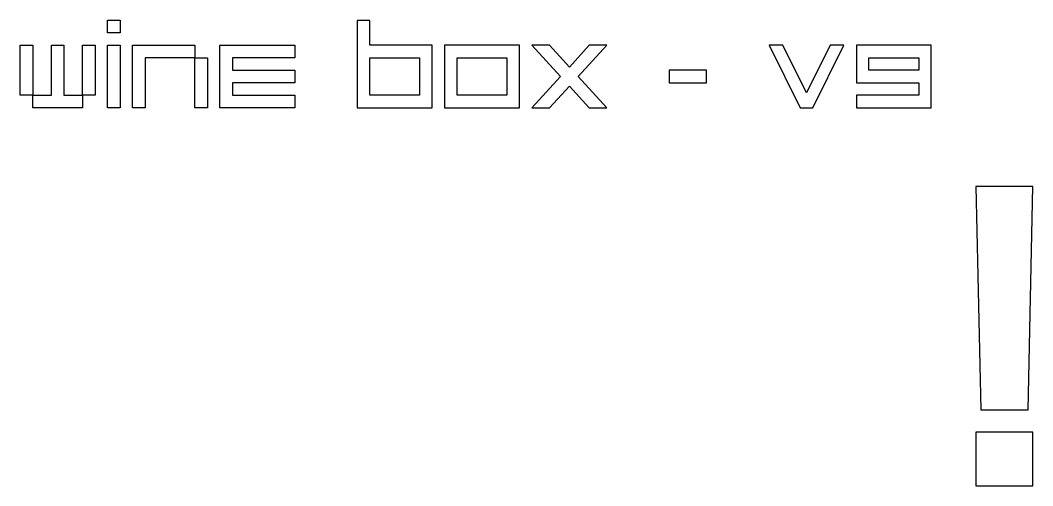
# Model space of a CAD drawing. Header units: millimetres. Extents: x -1099 to 2075, y -1295 to 1553.
# Drawn here: x 1233.8 to 1605.8, y 235 to 406.1 of the extents above; entities that cross this region are included whole.
import ezdxf

# ---------------------------------------------------------------- set-up
doc = ezdxf.new("R2010")
doc.units = ezdxf.units.MM
doc.header["$MEASUREMENT"] = 0
doc.layers.add('layer 1', color=7, linetype='Continuous')

msp = doc.modelspace()

# ---------------------------------------------------------------- linework, layer by layer
at = {"layer": 'layer 1', "color": 7}
for points, knots in [([(1265.8564, 401.4424), (1265.8564, 401.4424), (1270.4425, 401.4424), (1270.4425, 401.4424), (1270.4425, 401.4424), (1270.4425, 401.4424), (1270.4425, 406.0743), (1270.4425, 406.0743), (1270.4425, 406.0743), (1270.4425, 406.0743), (1265.8564, 406.0743), (1265.8564, 406.0743), (1265.8564, 406.0743), (1265.8564, 406.0743), (1265.8564, 401.4424), (1265.8564, 401.4424)], [0, 0, 0, 0, 0.2, 0.2, 0.2, 0.2, 0.4, 0.4, 0.4, 0.4, 0.6, 0.6, 0.6, 0.6, 1, 1, 1, 1]), ([(1385.0952, 373.9257), (1385.0952, 373.9257), (1357.5786, 373.9257), (1357.5786, 373.9257), (1357.5786, 373.9257), (1357.5786, 373.9257), (1357.5786, 406.0285), (1357.5786, 406.0285), (1357.5786, 406.0285), (1357.5786, 406.0285), (1362.1647, 406.0285), (1362.1647, 406.0285), (1362.1647, 406.0285), (1362.1647, 406.0285), (1362.1647, 396.8563), (1362.1647, 396.8563), (1362.1647, 396.8563), (1362.1647, 396.8563), (1385.0952, 396.8563), (1385.0952, 396.8563), (1385.0952, 396.8563), (1385.0952, 396.8563), (1385.0952, 373.9257), (1385.0952, 373.9257)], [0, 0, 0, 0, 0.14285714, 0.14285714, 0.14285714, 0.14285714, 0.28571429, 0.28571429, 0.28571429, 0.28571429, 0.42857143, 0.42857143, 0.42857143, 0.42857143, 0.57142857, 0.57142857, 0.57142857, 0.57142857, 0.71428571, 0.71428571, 0.71428571, 0.71428571, 1, 1, 1, 1]), ([(1256.6841, 378.5118), (1256.6841, 378.5118), (1249.8049, 378.5118), (1249.8049, 378.5118), (1249.8049, 378.5118), (1249.8049, 378.5118), (1249.8049, 396.8563), (1249.8049, 396.8563), (1249.8049, 396.8563), (1249.8049, 396.8563), (1245.2188, 396.8563), (1245.2188, 396.8563), (1245.2188, 396.8563), (1245.2188, 396.8563), (1245.2188, 378.5118), (1245.2188, 378.5118), (1245.2188, 378.5118), (1245.2188, 378.5118), (1238.3397, 378.5118), (1238.3397, 378.5118), (1238.3397, 378.5118), (1238.3397, 378.5118), (1238.3397, 396.8563), (1238.3397, 396.8563), (1238.3397, 396.8563), (1238.3397, 396.8563), (1233.7536, 396.8563), (1233.7536, 396.8563), (1233.7536, 396.8563), (1233.7536, 396.8563), (1233.7536, 378.5118), (1233.7536, 378.5118), (1233.7536, 378.5118), (1233.7536, 378.5118), (1238.3397, 378.5118), (1238.3397, 378.5118), (1238.3397, 378.5118), (1238.3397, 378.5118), (1238.3397, 373.9257), (1238.3397, 373.9257), (1238.3397, 373.9257), (1238.3397, 373.9257), (1256.6841, 373.9257), (1256.6841, 373.9257), (1256.6841, 373.9257), (1256.6841, 373.9257), (1256.6841, 378.5118), (1256.6841, 378.5118)], [0, 0, 0, 0, 0.07692308, 0.07692308, 0.07692308, 0.07692308, 0.15384615, 0.15384615, 0.15384615, 0.15384615, 0.23076923, 0.23076923, 0.23076923, 0.23076923, 0.30769231, 0.30769231, 0.30769231, 0.30769231, 0.38461538, 0.38461538, 0.38461538, 0.38461538, 0.46153846, 0.46153846, 0.46153846, 0.46153846, 0.53846154, 0.53846154, 0.53846154, 0.53846154, 0.61538462, 0.61538462, 0.61538462, 0.61538462, 0.69230769, 0.69230769, 0.69230769, 0.69230769, 0.76923077, 0.76923077, 0.76923077, 0.76923077, 0.84615385, 0.84615385, 0.84615385, 0.84615385, 1, 1, 1, 1]), ([(1256.6841, 378.5118), (1256.6841, 378.5118), (1261.2702, 378.5118), (1261.2702, 378.5118), (1261.2702, 378.5118), (1261.2702, 378.5118), (1261.2702, 396.8563), (1261.2702, 396.8563), (1261.2702, 396.8563), (1261.2702, 396.8563), (1256.6841, 396.8563), (1256.6841, 396.8563), (1256.6841, 396.8563), (1256.6841, 396.8563), (1256.6841, 378.5118), (1256.6841, 378.5118)], [0, 0, 0, 0, 0.2, 0.2, 0.2, 0.2, 0.4, 0.4, 0.4, 0.4, 0.6, 0.6, 0.6, 0.6, 1, 1, 1, 1]), ([(1270.4425, 373.9257), (1270.4425, 373.9257), (1270.4425, 396.8563), (1270.4425, 396.8563), (1270.4425, 396.8563), (1270.4425, 396.8563), (1265.8564, 396.8563), (1265.8564, 396.8563), (1265.8564, 396.8563), (1265.8564, 396.8563), (1265.8564, 373.9257), (1265.8564, 373.9257), (1265.8564, 373.9257), (1265.8564, 373.9257), (1270.4425, 373.9257), (1270.4425, 373.9257)], [0, 0, 0, 0, 0.2, 0.2, 0.2, 0.2, 0.4, 0.4, 0.4, 0.4, 0.6, 0.6, 0.6, 0.6, 1, 1, 1, 1]), ([(1279.6147, 373.9257), (1279.6147, 373.9257), (1279.6147, 392.2701), (1279.6147, 392.2701), (1279.6147, 392.2701), (1279.6147, 392.2701), (1297.9591, 392.2701), (1297.9591, 392.2701), (1297.9591, 392.2701), (1297.9591, 392.2701), (1297.9591, 373.9257), (1297.9591, 373.9257), (1297.9591, 373.9257), (1297.9591, 373.9257), (1302.5452, 373.9257), (1302.5452, 373.9257), (1302.5452, 373.9257), (1302.5452, 373.9257), (1302.5452, 392.2701), (1302.5452, 392.2701), (1302.5452, 392.2701), (1302.5452, 392.2701), (1297.9591, 392.2701), (1297.9591, 392.2701), (1297.9591, 392.2701), (1297.9591, 392.2701), (1297.9591, 396.8563), (1297.9591, 396.8563), (1297.9591, 396.8563), (1297.9591, 396.8563), (1275.0286, 396.8563), (1275.0286, 396.8563), (1275.0286, 396.8563), (1275.0286, 396.8563), (1275.0286, 373.9257), (1275.0286, 373.9257), (1275.0286, 373.9257), (1275.0286, 373.9257), (1279.6147, 373.9257), (1279.6147, 373.9257)], [0, 0, 0, 0, 0.09090909, 0.09090909, 0.09090909, 0.09090909, 0.18181818, 0.18181818, 0.18181818, 0.18181818, 0.27272727, 0.27272727, 0.27272727, 0.27272727, 0.36363636, 0.36363636, 0.36363636, 0.36363636, 0.45454545, 0.45454545, 0.45454545, 0.45454545, 0.54545455, 0.54545455, 0.54545455, 0.54545455, 0.63636364, 0.63636364, 0.63636364, 0.63636364, 0.72727273, 0.72727273, 0.72727273, 0.72727273, 0.81818182, 0.81818182, 0.81818182, 0.81818182, 1, 1, 1, 1]), ([(1334.648, 373.9257), (1334.648, 373.9257), (1334.648, 378.5118), (1334.648, 378.5118), (1334.648, 378.5118), (1334.648, 378.5118), (1311.7175, 378.5118), (1311.7175, 378.5118), (1311.7175, 378.5118), (1311.7175, 378.5118), (1311.7175, 383.0979), (1311.7175, 383.0979), (1311.7175, 383.0979), (1311.7175, 383.0979), (1334.648, 383.0979), (1334.648, 383.0979), (1334.648, 383.0979), (1334.648, 383.0979), (1334.648, 387.684), (1334.648, 387.684), (1334.648, 387.684), (1334.648, 387.684), (1311.7175, 387.684), (1311.7175, 387.684), (1311.7175, 387.684), (1311.7175, 387.684), (1311.7175, 392.2701), (1311.7175, 392.2701), (1311.7175, 392.2701), (1311.7175, 392.2701), (1334.648, 392.2701), (1334.648, 392.2701), (1334.648, 392.2701), (1334.648, 392.2701), (1334.648, 396.8563), (1334.648, 396.8563), (1334.648, 396.8563), (1334.648, 396.8563), (1307.1314, 396.8563), (1307.1314, 396.8563), (1307.1314, 396.8563), (1307.1314, 396.8563), (1307.1314, 373.9257), (1307.1314, 373.9257), (1307.1314, 373.9257), (1307.1314, 373.9257), (1334.648, 373.9257), (1334.648, 373.9257)], [0, 0, 0, 0, 0.07692308, 0.07692308, 0.07692308, 0.07692308, 0.15384615, 0.15384615, 0.15384615, 0.15384615, 0.23076923, 0.23076923, 0.23076923, 0.23076923, 0.30769231, 0.30769231, 0.30769231, 0.30769231, 0.38461538, 0.38461538, 0.38461538, 0.38461538, 0.46153846, 0.46153846, 0.46153846, 0.46153846, 0.53846154, 0.53846154, 0.53846154, 0.53846154, 0.61538462, 0.61538462, 0.61538462, 0.61538462, 0.69230769, 0.69230769, 0.69230769, 0.69230769, 0.76923077, 0.76923077, 0.76923077, 0.76923077, 0.84615385, 0.84615385, 0.84615385, 0.84615385, 1, 1, 1, 1]), ([(1417.198, 373.9257), (1417.198, 373.9257), (1389.6814, 373.9257), (1389.6814, 373.9257), (1389.6814, 373.9257), (1389.6814, 373.9257), (1389.6814, 396.8563), (1389.6814, 396.8563), (1389.6814, 396.8563), (1389.6814, 396.8563), (1417.198, 396.8563), (1417.198, 396.8563), (1417.198, 396.8563), (1417.198, 396.8563), (1417.198, 373.9257), (1417.198, 373.9257)], [0, 0, 0, 0, 0.2, 0.2, 0.2, 0.2, 0.4, 0.4, 0.4, 0.4, 0.6, 0.6, 0.6, 0.6, 1, 1, 1, 1]), ([(1449.3008, 373.9257), (1449.3008, 373.9257), (1442.8803, 373.9257), (1442.8803, 373.9257), (1442.8803, 373.9257), (1442.8803, 373.9257), (1435.5425, 381.9055), (1435.5425, 381.9055), (1435.5425, 381.9055), (1435.5425, 381.9055), (1428.2047, 373.9257), (1428.2047, 373.9257), (1428.2047, 373.9257), (1428.2047, 373.9257), (1421.7842, 373.9257), (1421.7842, 373.9257), (1421.7842, 373.9257), (1421.7842, 373.9257), (1432.3322, 385.391), (1432.3322, 385.391), (1432.3322, 385.391), (1432.3322, 385.391), (1421.7842, 396.8563), (1421.7842, 396.8563), (1421.7842, 396.8563), (1421.7842, 396.8563), (1428.2047, 396.8563), (1428.2047, 396.8563), (1428.2047, 396.8563), (1428.2047, 396.8563), (1435.5425, 388.8764), (1435.5425, 388.8764), (1435.5425, 388.8764), (1435.5425, 388.8764), (1442.8803, 396.8563), (1442.8803, 396.8563), (1442.8803, 396.8563), (1442.8803, 396.8563), (1449.3008, 396.8563), (1449.3008, 396.8563), (1449.3008, 396.8563), (1449.3008, 396.8563), (1438.7528, 385.391), (1438.7528, 385.391), (1438.7528, 385.391), (1438.7528, 385.391), (1449.3008, 373.9257), (1449.3008, 373.9257)], [0, 0, 0, 0, 0.07692308, 0.07692308, 0.07692308, 0.07692308, 0.15384615, 0.15384615, 0.15384615, 0.15384615, 0.23076923, 0.23076923, 0.23076923, 0.23076923, 0.30769231, 0.30769231, 0.30769231, 0.30769231, 0.38461538, 0.38461538, 0.38461538, 0.38461538, 0.46153846, 0.46153846, 0.46153846, 0.46153846, 0.53846154, 0.53846154, 0.53846154, 0.53846154, 0.61538462, 0.61538462, 0.61538462, 0.61538462, 0.69230769, 0.69230769, 0.69230769, 0.69230769, 0.76923077, 0.76923077, 0.76923077, 0.76923077, 0.84615385, 0.84615385, 0.84615385, 0.84615385, 1, 1, 1, 1]), ([(1536.4368, 396.8563), (1536.4368, 396.8563), (1524.9715, 373.9257), (1524.9715, 373.9257), (1524.9715, 373.9257), (1524.9715, 373.9257), (1520.3854, 373.9257), (1520.3854, 373.9257), (1520.3854, 373.9257), (1520.3854, 373.9257), (1508.9202, 396.8563), (1508.9202, 396.8563), (1508.9202, 396.8563), (1508.9202, 396.8563), (1513.9649, 396.8563), (1513.9649, 396.8563), (1513.9649, 396.8563), (1513.9649, 396.8563), (1522.6785, 379.4214), (1522.6785, 379.4214), (1522.6785, 379.4214), (1522.6785, 379.4214), (1531.3921, 396.8563), (1531.3921, 396.8563), (1531.3921, 396.8563), (1531.3921, 396.8563), (1536.4368, 396.8563), (1536.4368, 396.8563)], [0, 0, 0, 0, 0.125, 0.125, 0.125, 0.125, 0.25, 0.25, 0.25, 0.25, 0.375, 0.375, 0.375, 0.375, 0.5, 0.5, 0.5, 0.5, 0.625, 0.625, 0.625, 0.625, 0.75, 0.75, 0.75, 0.75, 1, 1, 1, 1]), ([(1541.023, 373.9257), (1541.023, 373.9257), (1541.023, 378.5118), (1541.023, 378.5118), (1541.023, 378.5118), (1541.023, 378.5118), (1563.9535, 378.5118), (1563.9535, 378.5118), (1563.9535, 378.5118), (1563.9535, 378.5118), (1563.9535, 383.0979), (1563.9535, 383.0979), (1563.9535, 383.0979), (1563.9535, 383.0979), (1541.023, 383.0979), (1541.023, 383.0979), (1541.023, 383.0979), (1541.023, 383.0979), (1541.023, 396.8563), (1541.023, 396.8563), (1541.023, 396.8563), (1541.023, 396.8563), (1568.5396, 396.8563), (1568.5396, 396.8563), (1568.5396, 396.8563), (1568.5396, 396.8563), (1568.5396, 373.9257), (1568.5396, 373.9257), (1568.5396, 373.9257), (1568.5396, 373.9257), (1541.023, 373.9257), (1541.023, 373.9257)], [0, 0, 0, 0, 0.11111111, 0.11111111, 0.11111111, 0.11111111, 0.22222222, 0.22222222, 0.22222222, 0.22222222, 0.33333333, 0.33333333, 0.33333333, 0.33333333, 0.44444444, 0.44444444, 0.44444444, 0.44444444, 0.55555556, 0.55555556, 0.55555556, 0.55555556, 0.66666667, 0.66666667, 0.66666667, 0.66666667, 0.77777778, 0.77777778, 0.77777778, 0.77777778, 1, 1, 1, 1]), ([(1380.5091, 378.5118), (1380.5091, 378.5118), (1380.5091, 392.2701), (1380.5091, 392.2701), (1380.5091, 392.2701), (1380.5091, 392.2701), (1362.1647, 392.2701), (1362.1647, 392.2701), (1362.1647, 392.2701), (1362.1647, 392.2701), (1362.1647, 378.5118), (1362.1647, 378.5118), (1362.1647, 378.5118), (1362.1647, 378.5118), (1380.5091, 378.5118), (1380.5091, 378.5118)], [0, 0, 0, 0, 0.2, 0.2, 0.2, 0.2, 0.4, 0.4, 0.4, 0.4, 0.6, 0.6, 0.6, 0.6, 1, 1, 1, 1]), ([(1412.6119, 378.5118), (1412.6119, 378.5118), (1412.6119, 392.2701), (1412.6119, 392.2701), (1412.6119, 392.2701), (1412.6119, 392.2701), (1394.2675, 392.2701), (1394.2675, 392.2701), (1394.2675, 392.2701), (1394.2675, 392.2701), (1394.2675, 378.5118), (1394.2675, 378.5118), (1394.2675, 378.5118), (1394.2675, 378.5118), (1412.6119, 378.5118), (1412.6119, 378.5118)], [0, 0, 0, 0, 0.2, 0.2, 0.2, 0.2, 0.4, 0.4, 0.4, 0.4, 0.6, 0.6, 0.6, 0.6, 1, 1, 1, 1]), ([(1545.6091, 392.2701), (1545.6091, 392.2701), (1545.6091, 387.684), (1545.6091, 387.684), (1545.6091, 387.684), (1545.6091, 387.684), (1563.9535, 387.684), (1563.9535, 387.684), (1563.9535, 387.684), (1563.9535, 387.684), (1563.9535, 392.2701), (1563.9535, 392.2701), (1563.9535, 392.2701), (1563.9535, 392.2701), (1545.6091, 392.2701), (1545.6091, 392.2701)], [0, 0, 0, 0, 0.2, 0.2, 0.2, 0.2, 0.4, 0.4, 0.4, 0.4, 0.6, 0.6, 0.6, 0.6, 1, 1, 1, 1]), ([(1485.9897, 383.0979), (1485.9897, 383.0979), (1472.2314, 383.0979), (1472.2314, 383.0979), (1472.2314, 383.0979), (1472.2314, 383.0979), (1472.2314, 387.684), (1472.2314, 387.684), (1472.2314, 387.684), (1472.2314, 387.684), (1485.9897, 387.684), (1485.9897, 387.684), (1485.9897, 387.684), (1485.9897, 387.684), (1485.9897, 383.0979), (1485.9897, 383.0979)], [0, 0, 0, 0, 0.2, 0.2, 0.2, 0.2, 0.4, 0.4, 0.4, 0.4, 0.6, 0.6, 0.6, 0.6, 1, 1, 1, 1]), ([(1586.8096, 262.8654), (1586.8096, 262.8654), (1584.8809, 345.0002), (1584.8809, 345.0002), (1584.8809, 345.0002), (1584.8809, 345.0002), (1605.8436, 345.0002), (1605.8436, 345.0002), (1605.8436, 345.0002), (1605.8436, 345.0002), (1604.1675, 262.8654), (1604.1675, 262.8654), (1604.1675, 262.8654), (1604.1675, 262.8654), (1586.8096, 262.8654), (1586.8096, 262.8654)], [0, 0, 0, 0, 0.2, 0.2, 0.2, 0.2, 0.4, 0.4, 0.4, 0.4, 0.6, 0.6, 0.6, 0.6, 1, 1, 1, 1]), ([(1584.8809, 234.9998), (1584.8809, 234.9998), (1584.8809, 254.7479), (1584.8809, 254.7479), (1584.8809, 254.7479), (1584.8809, 254.7479), (1605.8436, 254.7479), (1605.8436, 254.7479), (1605.8436, 254.7479), (1605.8436, 254.7479), (1605.8436, 234.9998), (1605.8436, 234.9998), (1605.8436, 234.9998), (1605.8436, 234.9998), (1584.8809, 234.9998), (1584.8809, 234.9998)], [0, 0, 0, 0, 0.2, 0.2, 0.2, 0.2, 0.4, 0.4, 0.4, 0.4, 0.6, 0.6, 0.6, 0.6, 1, 1, 1, 1])]:
    msp.add_open_spline(points, degree=3, knots=knots, dxfattribs=at)

doc.saveas('drawing.dxf')
